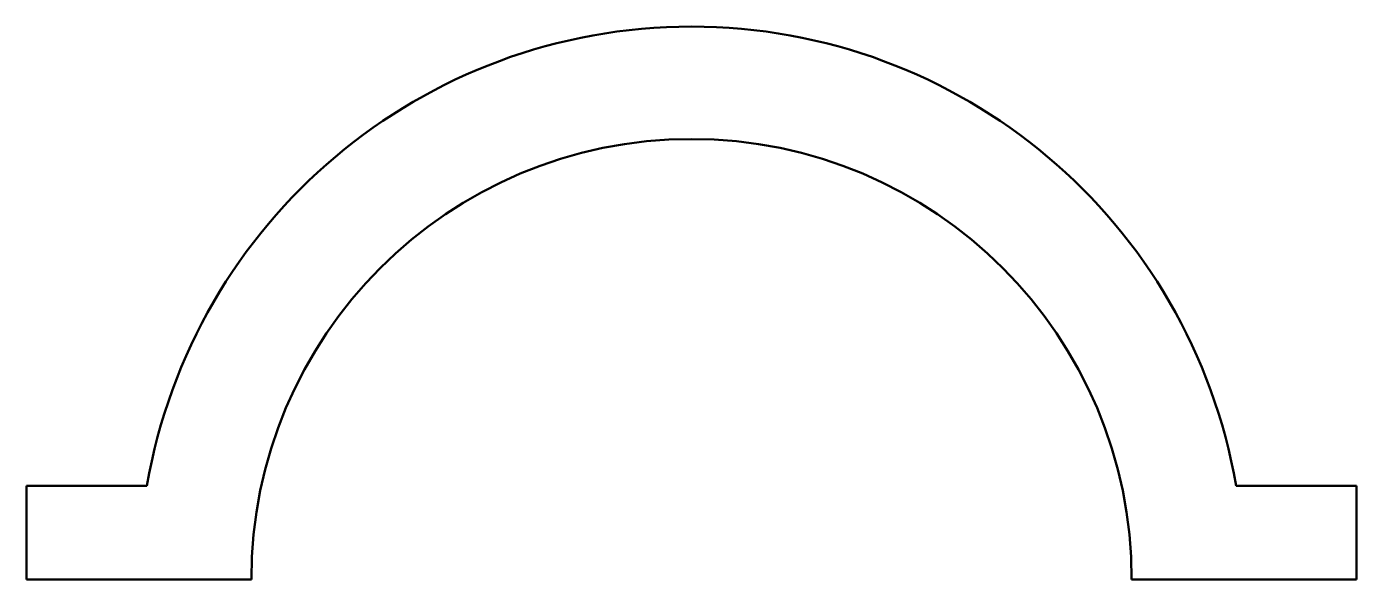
# Model space of a CAD drawing. Header units: millimetres. Extents: x -590 to 120, y 0 to 295.
import ezdxf

# ---------------------------------------------------------------- set-up
doc = ezdxf.new("R2010")
doc.units = ezdxf.units.MM
doc.layers.add('IV_OUTER_PROFILE', color=7, linetype='Continuous', lineweight=50)

msp = doc.modelspace()

# ---------------------------------------------------------------- linework, layer by layer
at = {"layer": 'IV_OUTER_PROFILE'}
for p, q in [((-525.73, 50), (-590, 50)), ((-590, 50), (-590, 0)), ((120, 50), (55.73, 50)), ((120, 0), (120, 50)), ((-590, 0), (-470, 0)), ((0, 0), (120, 0))]:
    msp.add_line(p, q, dxfattribs=at)
for radius, start, end in [(295, 9.75826, 170.24174), (235, 360, 180)]:
    msp.add_arc((-235, 0), radius, start, end, dxfattribs=at)

doc.saveas('drawing.dxf')
